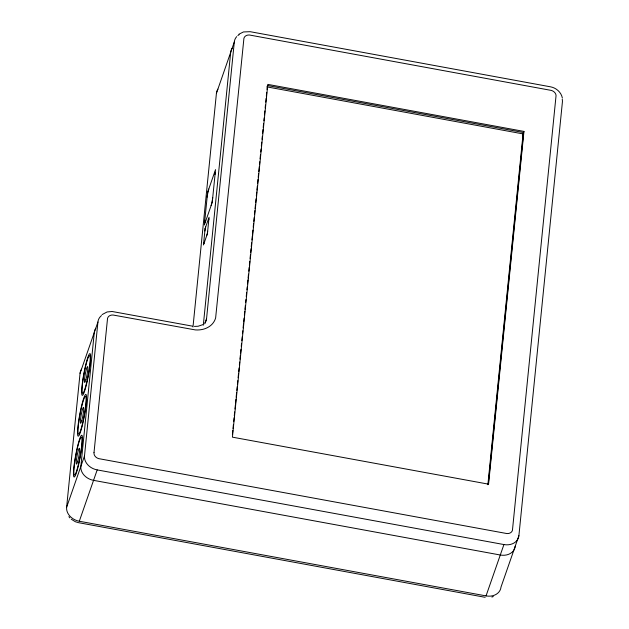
<?xml version="1.0" encoding="UTF-8"?>
<svg xmlns="http://www.w3.org/2000/svg" width="629" height="629" viewBox="0 0 629 629"><rect width="100%" height="100%" fill="white"/><g stroke="black" fill="none" stroke-linecap="round" stroke-linejoin="round"><path stroke-width="0.94" d="M562.208 99.162A14.152 11.377 19.2 0 1 562.381 102.213L518.901 535.664L501.022 587.006A14.152 11.377 19.2 0 1 486.044 595.899L79.301 521.244A14.152 11.377 19.2 0 1 66.619 507.273L80.048 373.351L97.935 322.009A14.152 11.377 19.2 0 1 101.489 315.569M66.619 507.273L84.498 455.931L97.935 322.009M192.985 326.986L216.423 93.336L234.303 41.994A14.152 11.377 19.2 0 1 236.732 36.616M203.309 325.201L230.67 52.443A14.152 11.377 19.2 0 1 232.156 48.26M204.732 323.88L206.556 318.659L234.303 41.994M232.423 434.387L232.816 430.48M233.013 428.53L233.398 424.622M233.697 421.689L234.09 417.782M234.287 415.824L234.672 411.916M234.971 408.984L235.364 405.076M235.561 403.118L235.954 399.211M236.142 397.261L236.638 392.37M236.834 390.42L237.227 386.505M237.424 384.555L237.809 380.647M238.108 377.714L238.501 373.807M238.698 371.849L239.091 367.941M239.382 365.009L239.673 362.076M239.971 359.143L240.364 355.236M240.561 353.286L240.946 349.37M241.245 346.445L241.536 343.513M241.835 340.58L242.22 336.672M242.519 333.74L242.81 330.807M243.108 327.874L243.502 323.966M243.69 322.009L244.083 318.101M244.382 315.168L244.775 311.261M244.972 309.311L245.357 305.403M245.656 302.47L245.947 299.538M246.246 296.605L246.631 292.697M246.93 289.765L247.221 286.832M247.519 283.899L247.912 279.991M248.109 278.034L248.494 274.126M248.793 271.193L249.186 267.286M249.383 265.336L249.768 261.428M250.067 258.495L250.46 254.588M250.657 252.63L251.05 248.722M251.238 246.765L251.631 242.857M251.93 239.924L252.323 236.017M252.52 234.067L252.905 230.151M253.204 227.226L253.597 223.311M253.794 221.361L254.179 217.453M254.478 214.52L254.871 210.613M255.067 208.655L255.46 204.747M255.657 202.79L256.042 198.882M256.341 195.949L256.734 192.042M256.931 190.092L257.316 186.176M257.615 183.251L258.008 179.336M258.204 177.386L258.598 173.478M258.786 171.52L259.282 166.638M259.478 164.68L259.769 161.747M260.068 158.815L260.453 154.907M260.752 151.974L261.043 149.049M261.342 146.117L261.727 142.201M262.026 139.276L262.317 136.344M262.615 133.411L263.008 129.503M263.197 127.545L263.59 123.638M263.889 120.705L264.18 117.772M264.479 114.84L264.864 110.932M265.163 107.999L265.454 105.074M265.752 102.142L266.146 98.234M266.334 96.276L266.727 92.369M267.026 89.436L267.419 85.528L523.556 132.538L488.261 484.338M487.884 484.723L523.076 133.906L266.94 86.888M523.949 131.406L488.56 484.173L232.423 437.163L267.812 84.388L523.949 131.406L522.377 135.927M204.818 220.26L204.826 220.244A7.068 0.794 -79.6 0 0 205.494 221.707M79.301 521.244L97.188 469.902A14.152 11.377 19.2 0 1 84.498 455.931M486.044 595.899L503.923 544.557A14.152 11.377 19.2 0 0 518.901 535.664M102.095 314.571L107.087 311.96L112.143 311.497L192.45 326.144M238.918 34.21L243.462 31.945L250.169 31.694L550.469 86.81C556.138 87.808 561.249 92.243 562.35 97.998M202.687 324.69L198.072 326.262L194.432 326.396M491.862 597.055L493.333 596.544M97.188 469.902L503.923 544.557M485.163 597.306L78.531 522.675L75.354 521.74L71.258 519.216M68.883 516.653L69.882 517.895M80.048 373.351A14.152 11.377 19.2 0 1 81.542 369.168M216.423 93.336A14.152 11.377 19.2 0 1 217.917 89.153M95.781 328.275A14.152 11.377 19.2 0 0 94.295 332.458L80.858 466.38A14.152 11.377 19.2 0 0 93.548 480.352L500.283 555.006A14.152 11.377 19.2 0 0 515.261 546.114M208.49 218.916A3.538 0.401 -79.6 0 1 208.828 219.639M204.873 231A3.538 0.401 -79.6 0 1 205.683 226.975M207.664 231.228A3.53 0.401 -79.6 0 1 206.855 235.246M204.04 243.313A3.53 0.401 -79.6 0 1 203.71 242.59M214.379 172.928A7.076 0.794 -79.6 0 1 215.055 174.359M207.145 197.081A7.076 0.794 -79.6 0 1 208.773 189.038M212.728 197.545A7.068 0.794 -79.6 0 1 211.108 205.581M237.864 35.554A14.152 11.377 19.2 0 1 239.169 34.65M206.556 318.659A14.152 11.377 19.2 0 1 205.062 322.842M94.004 452.621L93.988 453.485A6.046 4.859 19.2 0 0 98.659 458.627L506.935 533.565A6.046 4.859 19.2 0 0 512.446 530.294L556.06 95.561A6.046 4.859 19.2 0 0 551.389 90.427L249.438 35.004A6.046 4.859 19.2 0 0 243.926 38.275L215.637 317.881A22.259 17.895 19.2 0 1 195.352 329.918L113.063 315.019A6.046 4.859 19.2 0 0 107.551 318.29L94.004 452.621M207.625 192.34L204.346 225.001L212.256 202.286L215.535 169.618L207.625 192.34M205.109 228.626L203.474 244.956L207.428 233.595L209.064 217.264L205.109 228.626M85.544 387.967A21.237 2.39 -79.6 0 0 90.285 353.93A21.237 2.39 -79.6 0 0 82.564 381.575A21.237 2.39 -79.6 0 0 85.544 387.967M77.351 469.627A21.237 2.39 -79.6 0 0 82.092 435.59A21.237 2.39 -79.6 0 0 74.371 463.235A21.237 2.39 -79.6 0 0 77.351 469.627M81.448 428.797A21.237 2.39 -79.6 0 0 86.189 394.76A21.237 2.39 -79.6 0 0 78.468 422.405A21.237 2.39 -79.6 0 0 81.448 428.797M85.906 379.625A8.091 0.912 -79.6 0 0 87.714 366.66A8.091 0.912 -79.6 0 0 84.773 377.188A8.091 0.912 -79.6 0 0 85.906 379.625M85.599 386.686A19.208 2.162 -79.6 0 0 89.892 355.888A19.208 2.162 -79.6 0 0 82.902 380.899A19.208 2.162 -79.6 0 0 85.599 386.686M81.817 420.455A8.091 0.912 -79.6 0 0 83.618 407.49A8.091 0.912 -79.6 0 0 80.677 418.018A8.091 0.912 -79.6 0 0 81.817 420.455M81.503 427.516A19.208 2.162 -79.6 0 0 85.796 396.718A19.208 2.162 -79.6 0 0 78.814 421.729A19.208 2.162 -79.6 0 0 81.503 427.516M77.721 461.285A8.091 0.912 -79.6 0 0 79.521 448.32A8.091 0.912 -79.6 0 0 76.581 458.848A8.091 0.912 -79.6 0 0 77.721 461.285M77.414 468.346A19.208 2.162 -79.6 0 0 81.699 437.548A19.208 2.162 -79.6 0 0 74.717 462.559A19.208 2.162 -79.6 0 0 77.414 468.346"/></g></svg>
